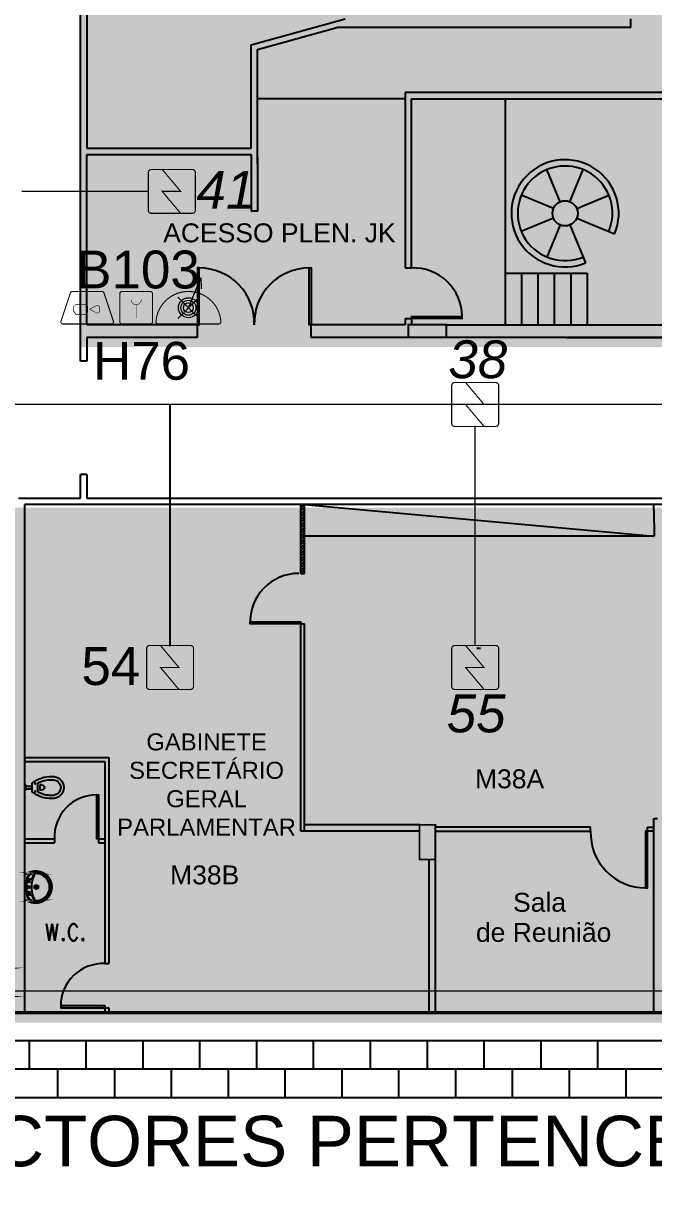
# Model space of a CAD drawing. Header units: metres. Extents: x -331 to 2982, y 362 to 2539.
# Drawn here: x 827.64 to 837.62, y 903.4 to 921.77 of the extents above; entities that cross this region are included whole.
import ezdxf
from ezdxf.enums import TextEntityAlignment as Align

# ---------------------------------------------------------------- set-up
doc = ezdxf.new("R2010")
doc.units = ezdxf.units.M
doc.layers.get('0').update_dxf_attribs({"color": 251})
for name, color, linetype in [('72_EGR_BASE_PRIMITIVE', 7, 'Continuous'), ('CX', 251, 'Continuous'), ('DET. FUMAÇA', 1, 'Continuous'), ('Div', 251, 'Continuous'), ('Pis', 251, 'Continuous')]:
    doc.layers.add(name, color=color, linetype=linetype)
doc.layers.add('_salas', color=251, linetype='Continuous', plot=False)
doc.styles.add('ALESP2', font='ROMANS.SHX', dxfattribs={"width": 0.65, "height": 0.4})
doc.styles.add('ARIAL', font='arial.ttf')
doc.styles.get("Standard").update_dxf_attribs({"font": 'arial.ttf', "height": 0.3})
doc.styles.add('X3G_ENTITY_141698AF', font='arial.ttf', dxfattribs={"height": 0.6})
doc.styles.add('X3G_ENTITY_14169927', font='arial.ttf', dxfattribs={"height": 0.6})
doc.styles.add('X3G_ENTITY_1416994B', font='arial.ttf', dxfattribs={"height": 0.6})
doc.styles.add('X3G_ENTITY_1416B6BA', font='arial.ttf', dxfattribs={"height": 0.6})
doc.styles.add('X3G_ENTITY_142075DD', font='arial.ttf', dxfattribs={"height": 0.3})
doc.styles.add('X3G_ENTITY_142104CC', font='arial.ttf', dxfattribs={"height": 0.6})
doc.styles.add('X3G_ENTITY_14228DE6', font='arial.ttf', dxfattribs={"height": 0.6})
pattern_1 = [(45, (70.16357306365512, 506.1215860608975), (-0.02245064030267288, 0.02245064030267288), [])]

# ---------------------------------------------------------------- blocks, each defined once
blk = doc.blocks.new('Detector de fumaça')
at = {"layer": 'DET. FUMAÇA', "linetype": 'Continuous', "lineweight": 15, "const_width": 0.01870277497772515}
blk.add_lwpolyline([(774.59948291868, 539.8157648447526), (775.2490596285452, 539.8157648447526, -0.414213562373095), (775.2958165659895, 539.7690079073084), (775.2958165659895, 539.1669315525518, -0.414213562373095), (775.2490596285452, 539.1201746151075), (774.59948291868, 539.1201746151075, -0.414213562373095), (774.5527259812357, 539.1669315525518), (774.5527259812357, 539.7690079073084, -0.414213562373095)], format="xyb", close=True, dxfattribs=at)
blk.add_lwpolyline([(774.7729620717275, 539.8157648447526), (775.0644559117889, 539.46796972993), (774.7729620717275, 539.46796972993), (775.0644559117889, 539.1201746151075)], dxfattribs=at)
blk = doc.blocks.new('WEW')
at = {"color": 1, "lineweight": 0, "true_color": 0xe60000}
for p, q in [((1781.244058351585, 994.0054447120629), (1781.439250093025, 994.4815067582979)), ((1781.439250093025, 994.4815067582979), (1781.307645081665, 994.3597140754018)), ((1781.439250093025, 994.4815067582979), (1781.447474959226, 994.302381974424)), ((1781.074639723589, 994.1748633400589), (1781.413476979581, 993.8360260840664)), ((1781.413476979581, 994.1748633400584), (1781.074639723589, 993.8360260840664))]:
    blk.add_line(p, q, dxfattribs=at)
at = {"color": 1, "true_color": 0xe60000, "const_width": 0.01719509600299768}
for points in [[(1779.259071833538, 993.7473526965271), (1780.02339894841, 993.7473526965271, 0.5119182938526288), (1780.056024349183, 993.7926180221241), (1779.907000183824, 994.239690518202, 0.3228228060550418), (1779.874374783051, 994.2632055766169), (1779.408095998897, 994.2632055766169, 0.3228228060552482), (1779.375470598124, 994.239690518202), (1779.226446432765, 993.7926180221241, 0.5119182938524135)], [(1780.193442345628, 994.2632055766169), (1780.640514841706, 994.2632055766169, -0.414213562373095), (1780.674905033712, 994.2288153846109), (1780.674905033712, 993.781742888533, -0.414213562373095), (1780.640514841706, 993.7473526965271), (1780.193442345628, 993.7473526965271, -0.414213562373095), (1780.159052153622, 993.781742888533), (1780.159052153622, 994.2288153846109, -0.414213562373095)], [(1780.763825455262, 993.7475182720175), (1781.724291247904, 993.7475182720175, 0.4353107658729382), (1781.758593597641, 993.7843649063095, 0.9309493362536452), (1780.729523105524, 993.78436490631, 0.4353107658789753)]]:
    blk.add_lwpolyline(points, format="xyb", close=True, dxfattribs=at)
at = {"color": 1, "true_color": 0xe60000, "const_width": 0.008597548001498838}
for points in [[(1779.462692778066, 994.0599573185639), (1779.617256824809, 994.0599573185641), (1779.651647016815, 994.0255671265581), (1779.651647016814, 993.9361816424857), (1779.617256824808, 993.9017914504798), (1779.462692778067, 993.9017914504798), (1779.428302586061, 993.9361816424857), (1779.42830258606, 994.0255671265579)], [(1779.832264668318, 993.9361816424855), (1779.832264668318, 994.0255671265586), (1779.8016962579, 994.0442011264258), (1779.678836761142, 993.9808743845219), (1779.8016962579, 993.917547642618)]]:
    blk.add_lwpolyline(points, close=True, dxfattribs=at)
for points in [[(1780.336029158255, 994.1350885802071), (1780.338049993509, 994.117166943729), (1780.344365115822, 994.0989928898357), (1780.351185446949, 994.0881389409826), (1780.365331318015, 994.0727414786561), (1780.373162042483, 994.0671882955221), (1780.385539694845, 994.0603730144587), (1780.397159497558, 994.0568391706461), (1780.413073587328, 994.0548198313247), (1780.421409544896, 994.0548198313247), (1780.431261128904, 994.0560819184007), (1780.449861303415, 994.0615455393163), (1780.464482803699, 994.0698767141055), (1780.477493721696, 994.0816463422157), (1780.487704267944, 994.0962795844166), (1780.493996586282, 994.1102881051825), (1780.496860415737, 994.1223690846443), (1780.497607045538, 994.1296433123828), (1780.497793702989, 994.135674088325)], [(1780.416978593668, 993.8365099637556), (1780.416978593668, 994.0545811760148)]]:
    blk.add_lwpolyline(points, dxfattribs=at)
at = {"color": 1, "lineweight": 0, "true_color": 0xe60000}
for radius in [0.15786673427384, 0.1190594061215832, 0.0773527752583614]:
    blk.add_circle((1781.244058351585, 994.0054447120626), radius, dxfattribs=at)
blk = doc.blocks.new('VASO-SAN')
for p, q in [((302.3511564595037, 172.4645276176708), (302.3804829001634, 172.4645276176708)), ((302.3804829001634, 172.4645276176708), (302.3804829001754, 172.382841068563)), ((302.4113947300152, 172.3536843433588), (302.4113947300152, 172.4936843424353)), ((302.4991825520949, 172.3536843424418), (302.4991825520949, 172.4936843433726)), ((302.5991825520949, 172.4436843433685), (302.4991825520949, 172.4436843433685)), ((302.5991825520949, 172.4436843433685), (302.5991825520949, 172.4546559305439)), ((302.5991825520949, 172.4036843433685), (302.5991825520949, 172.4436843433685)), ((302.6191825520949, 172.4640037223362), (302.6085303438872, 172.4640037223362)), ((302.6191825520949, 172.4236843433685), (302.6191825520949, 172.4640037223362)), ((302.3511564595037, 172.382841068563), (302.3804829001754, 172.382841068563)), ((302.5991825520949, 172.4036843433685), (302.4991825520949, 172.4036843433685)), ((302.5991825520949, 172.4036843433685), (302.5991825520949, 172.3927127561931)), ((302.6191825520949, 172.3833649644008), (302.6085303438872, 172.3833649644008)), ((302.6191825520949, 172.4236843433685), (302.6191825520949, 172.3833649644008))]:
    blk.add_line(p, q)
for centre in [(302.4529002042513, 172.4856264043932), (302.4529002042513, 172.3617422814212)]:
    blk.add_circle(centre, 0.0070651271446422)
for centre, radius, start, end in [((302.177941340428, 172.4199280401532), 0.1787982500381176, 86.68113411807168, 178.7962065859109), ((302.177941340428, 172.4199280401532), 0.1287982500381176, 86.68113411807168, 178.7962065859109), ((302.2050164807387, 172.1343106671568), 0.4644169642584563, 50.69788767013418, 92.06371201049879), ((302.2050164807387, 172.1343106671568), 0.4144169642584563, 60.13245399021499, 92.06371201049879), ((302.3486691906127, 172.4216362835805), 0.042963391935291, 86.68113411807168, 178.7962065859109), ((302.6085303438872, 172.4546559305439), 0.0093477917922655, 90, 180), ((302.177941340428, 172.4274406456611), 0.1787982500381176, 181.203793414089, 273.3188658819283), ((302.177941340428, 172.4274406456611), 0.1287982500381176, 181.203793414089, 273.3188658819283), ((302.2050164807387, 172.7130580186575), 0.4644169642584563, 267.9362879895013, 309.3021123298757), ((302.2050164807387, 172.7130580186575), 0.4144169642584563, 267.9362879895013, 299.8675460083891), ((302.3486691906127, 172.4257324026534), 0.042963391935291, 181.203793414089, 273.3188658819283), ((302.6085303438872, 172.3927127561931), 0.0093477917922655, 180, 270)]:
    blk.add_arc(centre, radius, start, end)

msp = doc.modelspace()

# ---------------------------------------------------------------- hatches: boundary and pattern name
at = {"layer": '_salas', "transparency": 33554559}
h = msp.add_hatch(color=256, dxfattribs=at)
h.dxf.hatch_style = 1
h.paths.add_polyline_path([(875.3713321432031, 941.383304745507), (874.471332143203, 941.383304745507), (874.471332143203, 941.7333047455071), (874.3713321432031, 941.7333047455071), (874.3713321432031, 940.9547542646538), (870.1713321432032, 940.9547542646538), (870.1713321432032, 941.7333047455071), (869.8713321432031, 941.7333047455071), (869.8713321432031, 941.1333047455067), (828.9213321432032, 941.133304745507), (828.9213321432032, 940.9333047455069), (829.1313321432033, 940.9333047455069), (829.1313321432033, 938.2333047455071), (828.5313321432029, 938.2333047455071), (828.5313321432029, 916.633304745507), (875.3713321432031, 916.633304745507)])
h = msp.add_hatch(color=256, dxfattribs=at)
h.dxf.hatch_style = 1
h.paths.add_polyline_path([(870.1561862654532, 914.0861352076514), (825.9811862654531, 914.0861352076514), (825.9811862654531, 926.767788540381), (825.7311862654531, 926.767788540381), (825.7311862654531, 919.7861352076515), (819.706186265453, 919.7861352076515), (819.706186265453, 919.9361352076514), (819.5061862654527, 919.9361352076514), (819.5061862654527, 904.1361352076515), (819.706186265453, 904.1361352076515), (819.706186265453, 905.9261352076514), (875.3561862654531, 905.9261352076514), (875.3561862654531, 909.3915764336072), (874.1311862654527, 909.3915764336072), (874.1311862654527, 910.2861352076515), (874.4811862654531, 910.2861352076515), (874.4811862654531, 910.3861352076515), (870.9311862654529, 910.3861352076515), (870.9311862654529, 910.2861352076515), (871.2811862654532, 910.2861352076515), (871.2811862654532, 909.3915764336072), (870.1561862654532, 909.3915764336072)])
at = {"layer": 'Div', "lineweight": 0}
h = msp.add_hatch(dxfattribs=at)
h.set_pattern_fill('ANSI31', color=256, scale=0.01, style=0)
h.set_pattern_definition(pattern_1)
h.paths.add_polyline_path([(832.0936070579007, 914.1361352075187), (832.0336070579003, 914.1361352075187), (832.0336070579003, 913.0461352075185), (832.0936070579007, 913.0461352075188)])
at = {"layer": 'Pis'}
h = msp.add_hatch(dxfattribs=at)
h.set_pattern_fill('ANSI31', color=256, scale=0.01, style=0)
h.set_pattern_definition(pattern_1)
h.paths.add_polyline_path([(832.0936070579007, 914.1361352075187), (832.0336070579003, 914.1361352075187), (832.0336070579003, 913.0461352075185), (832.0936070579007, 913.0461352075188)])

# ---------------------------------------------------------------- linework, layer by layer
at = {"lineweight": 0}
msp.add_lwpolyline([(876.5386141853148, 968.1961352076514), (895.2486070577627, 968.1961352076514), (895.2486070577627, 906.0761352076515), (819.7386070577629, 906.0761352076515)], dxfattribs=at)
at = {"layer": '72_EGR_BASE_PRIMITIVE', "color": 251, "true_color": 0x5f5f5f}
msp.add_polyline3d([(831.3486328125, 918.7861328125, 0), (831.2485961914062, 918.7861328125, 6.125476335976164e-18)], dxfattribs=at)
at = {"layer": '72_EGR_BASE_PRIMITIVE', "color": 150, "true_color": 0x007fff}
msp.add_polyline3d([(829.9652709960938, 911.892822265625, 0), (829.9652709960938, 915.7227172851562, 2.345145975047295e-16)], dxfattribs=at)
at = {"layer": 'CX', "ltscale": 8}
for points in [[(830.3986070579003, 916.9861352075186), (830.4286070579003, 916.9861352075186), (830.4286070579003, 917.8861352075186), (830.3986070579003, 917.8861352075186)], [(832.1986070579001, 916.9861352075186), (832.1686070579001, 916.9861352075186), (832.1686070579001, 917.8861352075186), (832.1986070579001, 917.8861352075186)], [(832.0336070579001, 912.2761352075186), (832.0336070579001, 912.2461352075186), (831.2336070579001, 912.2461352075186), (831.2336070579001, 912.2761352075186)], [(828.8336070579003, 908.8361352075185), (828.8036070579003, 908.8361352075185), (828.8036070579003, 909.5361352075186), (828.8336070579003, 909.5361352075186)], [(837.5236070579016, 908.9611352075185), (837.4936070579016, 908.9611352075185), (837.4936070579016, 908.0611352075185), (837.5236070579016, 908.0611352075185)], [(828.9336070579006, 906.1608193024706), (828.9336070579006, 906.1908193024706), (828.2336070579006, 906.1908193024706), (828.2336070579006, 906.1608193024706)]]:
    msp.add_lwpolyline(points, close=True, dxfattribs=at)
at = {"layer": 'CX', "color": 251, "ltscale": 8, "true_color": 0x606060}
for centre, radius, start, end in [((830.4286070579002, 917.0156352075185), 0.8705000000001633, 358.0579561378504, 89.99999999999251), ((832.1686070579002, 917.0156352075185), 0.8705000000001633, 90.00000000000747, 181.9420438621496), ((832.0036070579001, 912.2755727075186), 0.7705624999999969, 90, 182.189381183704), ((828.8036070579003, 908.8654923503757), 0.6706428571428518, 90, 182.5089032453659), ((837.4936070579017, 908.9316352075186), 0.8705000000001633, 178.0579561378503, 269.999999999987), ((828.9042499150435, 906.1908193024706), 0.6706428571428518, 87.49109675463407, 180)]:
    msp.add_arc(centre, radius, start, end, dxfattribs=at)
at = {"layer": 'Div', "color": 150, "linetype": 'Continuous', "lineweight": 0}
for p, q in [((829.6213535196107, 919.099885224965), (827.6177969427749, 919.0998852249647)), ((873.9333002615928, 915.7226928948492), (827.2518139322524, 915.7226928948492)), ((834.7958317834286, 911.9021715866903), (834.7958317834286, 915.3869182899566))]:
    msp.add_line(p, q, dxfattribs=at)
at = {"layer": 'Div', "lineweight": 0}
for p, q in [((832.0336070579001, 913.0461352075185), (832.0336070579001, 914.1361352075185)), ((832.0936070579005, 913.0461352075185), (832.0936070579005, 914.1361352075185)), ((837.6236070579002, 914.0461352075183), (837.6236070579002, 914.1361352075185)), ((832.0336070579001, 913.0461352075185), (832.0936070579005, 913.0461352075185)), ((832.0336070579001, 912.2461352075186), (832.0936070579005, 912.2461352075186)), ((832.0336070579001, 908.9611352075183), (832.0336070579001, 912.2461352075186)), ((832.0936070579005, 908.9611352075187), (832.0936070579005, 912.2461352075186)), ((834.8795662390648, 911.8561352075556), (834.8195662390644, 911.8561352075556)), ((827.6636070579002, 910.1261352075187), (828.9936070579001, 910.1261352075187)), ((827.6636070579002, 910.1261352075187), (828.9936070579001, 910.1261352075187)), ((828.9936070579001, 910.1261352075187), (828.9936070579006, 906.8608193024704)), ((828.9936070579001, 910.1261352075187), (828.9936070579006, 906.8608193024704)), ((827.6636070579002, 910.0661352075188), (828.9336070579006, 910.0661352075188)), ((827.6636070579002, 910.0661352075188), (828.9336070579006, 910.0661352075188)), ((828.9336070579006, 910.0661352075188), (828.9336070579006, 906.8608193024704)), ((828.9336070579006, 910.0661352075188), (828.9336070579002, 908.8361352075185)), ((837.6236070579016, 906.0961352075553), (837.6236070579016, 909.161135207519)), ((827.6636070579002, 908.8361352075185), (828.1336070579005, 908.8361352075185)), ((828.1336070579005, 908.8361352075185), (828.1336070579005, 908.7761352075186)), ((828.8336070579003, 908.8361352075185), (828.9336070579002, 908.8361352075185)), ((828.8336070579003, 908.8361352075185), (828.8336070579003, 908.7761352075186)), ((827.6636070579002, 908.7761352075186), (828.1336070579005, 908.7761352075186)), ((828.8336070579003, 908.7761352075186), (828.9336070579002, 908.7761352075186)), ((828.9336070579002, 908.7761352075186), (828.9336070579006, 906.8608193024704)), ((828.9336070579006, 906.8608193024704), (828.9936070579001, 906.8608193024704)), ((828.9336070579006, 906.1908193024703), (828.9336070579006, 906.0961352075187)), ((828.9336070579002, 906.1908193024703), (828.9336070579002, 906.0961352075185)), ((828.9336070579006, 906.1608193024706), (828.9936070579001, 906.1608193024706)), ((828.9936070579006, 906.1608193024706), (828.9936070579001, 906.0961352075185)), ((828.9936070579006, 906.1608193024706), (828.9936070579001, 906.0961352075185))]:
    msp.add_line(p, q, dxfattribs=at)
at = {"layer": 'Div', "color": 230, "linetype": 'Continuous', "lineweight": 0}
msp.add_line((823.4391925534851, 906.4313035927139), (897.6570309252875, 906.4313035927139), dxfattribs=at)
at = {"layer": 'Pis'}
for p, q in [((828.5486070579004, 919.5861352075185), (828.5486070579004, 923.1861352075186)), ((828.6486070579003, 923.1861352075186), (828.6486070579003, 919.7861352075186)), ((831.2486070579002, 921.4241708036075), (832.7362562942462, 921.8361352075187)), ((831.3486070579006, 921.3480996114297), (832.6054022660005, 921.6961352075186)), ((837.2586070579005, 921.6961352075186), (832.6054022660005, 921.6961352075186)), ((837.2586070579005, 921.6961352075186), (837.2586070579005, 921.8361352075187)), ((831.2486070579002, 919.7861352075186), (831.2486070579002, 921.4241708036075)), ((831.3486070579006, 919.5361352075186), (831.3486070579006, 921.3480996114297)), ((833.6886070579003, 920.566135207519), (831.3486070579006, 920.566135207519)), ((837.8386070579004, 920.6661352075189), (833.6886070579003, 920.6661352075189)), ((837.8386070579004, 920.6661352075189), (833.6886070579003, 920.6661352075189)), ((833.6886070579003, 920.6661352075189), (833.6886070579003, 917.8861352075185)), ((833.7886070579002, 917.8861352075185), (833.7886070579002, 920.566135207519)), ((833.7886070579002, 920.566135207519), (837.7570979110903, 920.566135207519)), ((835.2686070579007, 920.566135207519), (835.2686070579007, 916.9861352075184)), ((828.6486070579003, 919.7861352075186), (831.2486070579002, 919.7861352075186)), ((828.6486070579003, 916.9861352075186), (828.6486070579003, 919.6861352075186)), ((828.6486070579003, 919.6861352075186), (831.2486070579002, 919.6861352075186)), ((831.2486070579002, 919.6861352075186), (831.2486070579002, 918.7861352075186)), ((833.6886070579003, 919.7861352075186), (833.6886070579003, 917.8861352075185)), ((833.7886070579002, 917.8861352075185), (833.7886070579002, 919.6861352075186)), ((828.5486070579004, 916.7861352075186), (828.5486070579004, 919.5861352075185)), ((831.3486070579006, 919.6361352075185), (831.3486070579006, 918.7861352075186)), ((836.142070371427, 918.9370636862564), (835.9315944836267, 919.4451974291376)), ((836.295143744373, 918.9370636862564), (836.5056196321743, 919.4451974291376)), ((836.0338311513983, 918.8288244662269), (835.5256974085169, 919.0393003540278)), ((836.4033829644027, 918.8288244662269), (836.9115167072837, 919.0393003540278)), ((836.0338311513983, 918.675751093281), (835.5256974085169, 918.4652752054801)), ((836.142070371427, 918.5675118732518), (835.9315944836267, 918.0593781303708)), ((836.295143744373, 918.5675118732518), (836.5438879754106, 917.9669901771194)), ((836.4033829644027, 918.675751093281), (837.0039046605348, 918.4270068622438)), ((833.6886070579003, 917.8861352075185), (833.7886070579002, 917.8861352075185)), ((833.6886070579003, 917.8861352075185), (833.7886070579002, 917.8861352075185)), ((833.6886070579003, 917.8861352075185), (833.7886070579002, 917.8861352075185)), ((835.2686070579007, 917.8061352075185), (836.5686070579004, 917.8061352075185)), ((835.5286070579004, 917.8061352075185), (835.5286070579004, 916.9861352075184)), ((835.7886070579002, 917.8061352075185), (835.7886070579002, 916.9861352075184)), ((836.0486070579004, 917.8061352075185), (836.0486070579004, 916.9861352075184)), ((836.3086070579006, 917.8061352075185), (836.3086070579006, 916.9861352075184)), ((836.5686070579004, 917.8061352075185), (836.5686070579004, 916.9861352075184)), ((833.6886070579003, 917.0861352075187), (833.7886070579002, 917.0861352075187)), ((833.6886070579003, 917.0861352075187), (833.6886070579003, 916.9861352075184)), ((833.7886070579002, 917.0861352075187), (833.7886070579002, 916.9861352075184)), ((830.3986070579003, 916.9861352075186), (828.6486070579003, 916.9861352075186)), ((830.3986070579003, 916.7861352075186), (830.3986070579003, 916.9861352075186)), ((833.6886070579003, 916.9861352075184), (832.1986070579001, 916.9861352075186)), ((832.1986070579001, 916.7861352075186), (832.1986070579001, 916.9861352075186)), ((834.3386070579004, 916.9861352075184), (838.4941567346204, 916.9861352075184)), ((828.5486070579004, 916.4111352075186), (828.5486070579004, 916.7861352075186)), ((828.6486070579003, 916.7861352075186), (828.6486070579003, 916.4111352075186)), ((830.3986070579003, 916.7861352075186), (828.6486070579003, 916.7861352075186)), ((833.7386070579, 916.7861352075186), (832.1986070579001, 916.7861352075186)), ((840.9386070579003, 916.7861352075186), (834.3386070579004, 916.7861352075186)), ((836.2386070579, 916.7861352075186), (850.1386070579006, 916.7861352075186)), ((828.6486070579003, 916.4111352075186), (828.5486070579004, 916.4111352075186)), ((828.5486070579004, 914.2361352075184), (828.5486070579004, 914.6111352075184)), ((828.6486070579003, 914.6111352075184), (828.5486070579004, 914.6111352075184)), ((828.6486070579003, 914.6111352075184), (828.6486070579003, 914.2361352075184)), ((827.5636070579003, 914.2361352075184), (828.5486070579004, 914.2361352075184)), ((828.6486070579003, 914.2361352075184), (838.0486070579004, 914.2361352075186)), ((827.6636070579002, 906.0961352075185), (827.6636070579002, 914.1361352075185)), ((838.0486070579004, 914.1361352075185), (827.6636070579002, 914.1361352075185)), ((832.0336070579001, 913.0461352075185), (832.0336070579001, 914.1361352075185)), ((832.0936070579005, 913.0461352075185), (832.0936070579005, 914.1361352075185)), ((832.0936070579005, 914.1361352075185), (837.6236070579012, 913.6361352075185)), ((832.0936070579005, 913.6161352075185), (832.0936070579005, 914.0461352075183)), ((837.6236070579002, 914.0461352075183), (837.6236070579002, 914.1361352075185)), ((837.6236070579002, 914.0461352075183), (837.6271943680356, 913.6358108575968)), ((837.6236070579012, 913.6361352075185), (832.0936070579005, 913.6361352075185)), ((832.0336070579001, 913.0461352075185), (832.0936070579005, 913.0461352075185)), ((832.0336070579001, 912.2461352075186), (832.0936070579005, 912.2461352075186)), ((832.0336070579001, 908.9611352075183), (832.0336070579001, 912.2461352075186)), ((832.0936070579005, 908.9611352075187), (832.0936070579005, 912.2461352075186)), ((834.8795662390648, 911.8561352075556), (834.8195662390644, 911.8561352075556)), ((827.6636070579002, 910.1261352075187), (828.9936070579001, 910.1261352075187)), ((827.6636070579002, 910.1261352075187), (828.9936070579001, 910.1261352075187)), ((828.9936070579001, 910.1261352075187), (828.9936070579006, 906.8608193024704)), ((828.9936070579001, 910.1261352075187), (828.9936070579006, 906.8608193024704)), ((827.6636070579002, 910.0661352075188), (828.9336070579006, 910.0661352075188)), ((827.6636070579002, 910.0661352075188), (828.9336070579006, 910.0661352075188)), ((828.9336070579006, 910.0661352075188), (828.9336070579006, 906.8608193024704)), ((828.9336070579006, 910.0661352075188), (828.9336070579002, 908.8361352075185)), ((833.9136070579002, 909.0611352075186), (832.0936070579005, 909.0611352075186)), ((836.6236070579016, 909.0211352075185), (834.1636070579002, 909.0211352075185)), ((836.6236070579016, 908.9611352075185), (836.6236070579016, 909.0211352075185)), ((837.5236070579016, 908.9611352075185), (837.5236070579016, 909.0211352075185)), ((837.5236070579016, 909.0211352075185), (837.6236070579016, 909.0211352075185)), ((837.6236070579016, 909.161135207519), (837.6836070579016, 909.161135207519)), ((837.6236070579016, 906.0961352075553), (837.6236070579016, 909.161135207519)), ((837.6236070579016, 908.9611352075185), (837.6236070579016, 909.0211352075185)), ((827.6636070579002, 908.8361352075185), (828.1336070579005, 908.8361352075185)), ((828.1336070579005, 908.8361352075185), (828.1336070579005, 908.7761352075186)), ((828.8336070579003, 908.8361352075185), (828.9336070579002, 908.8361352075185)), ((828.8336070579003, 908.8361352075185), (828.8336070579003, 908.7761352075186)), ((832.0936070579005, 908.9611352075185), (832.0336070579001, 908.9611352075185)), ((833.9136070579002, 908.9611352075185), (832.0936070579005, 908.9611352075185)), ((834.1636070579002, 908.9611352075185), (836.6236070579016, 908.9611352075215)), ((837.6236070579016, 908.9611352075185), (837.5236070579016, 908.9611352075185)), ((827.6636070579002, 908.7761352075186), (828.1336070579005, 908.7761352075186)), ((828.8336070579003, 908.7761352075186), (828.9336070579002, 908.7761352075186)), ((828.9336070579002, 908.7761352075186), (828.9336070579006, 906.8608193024704)), ((834.0636070579008, 908.5111352075185), (834.0636070579008, 906.0961352075185)), ((834.1636070579002, 908.5111352075185), (834.1636070579002, 906.0961352075185)), ((827.6685852121695, 907.8841469799002), (827.6685852121695, 908.264322235126)), ((828.9336070579006, 906.8608193024704), (828.9936070579001, 906.8608193024704)), ((819.7386070579, 906.0961352075185), (895.2286070579003, 906.0961352075185)), ((819.7386070579, 906.0761352075185), (895.2486070579002, 906.0761352075185)), ((828.9336070579006, 906.1908193024703), (828.9336070579006, 906.0961352075187)), ((828.9336070579002, 906.1908193024703), (828.9336070579002, 906.0961352075185)), ((828.9336070579006, 906.1608193024706), (828.9936070579001, 906.1608193024706)), ((828.9936070579006, 906.1608193024706), (828.9936070579001, 906.0961352075185)), ((828.9936070579006, 906.1608193024706), (828.9936070579001, 906.0961352075185)), ((895.6886070579003, 905.6361352075185), (819.7386070579, 905.6361352075185)), ((827.7386070579, 905.1861352075186), (827.7386070579, 905.6361352075185)), ((828.1886070579003, 905.6361352075185), (828.1886070579003, 905.6361352075185)), ((828.6386070579006, 905.1861352075186), (828.6386070579006, 905.6361352075185)), ((829.0886070579004, 905.6361352075185), (829.0886070579004, 905.6361352075185)), ((829.5386070579002, 905.1861352075186), (829.5386070579002, 905.6361352075185)), ((829.9886070579, 905.6361352075185), (829.9886070579, 905.6361352075185)), ((830.4386070579003, 905.1861352075186), (830.4386070579003, 905.6361352075185)), ((830.8886070579006, 905.6361352075185), (830.8886070579006, 905.6361352075185)), ((831.3386070579004, 905.1861352075186), (831.3386070579004, 905.6361352075185)), ((831.7886070579002, 905.6361352075185), (831.7886070579002, 905.6361352075185)), ((832.2386070579, 905.1861352075186), (832.2386070579, 905.6361352075185)), ((832.6886070579003, 905.6361352075185), (832.6886070579003, 905.6361352075185)), ((833.1386070579006, 905.1861352075186), (833.1386070579006, 905.6361352075185)), ((833.5886070579004, 905.6361352075185), (833.5886070579004, 905.6361352075185)), ((834.0386070579002, 905.1861352075186), (834.0386070579002, 905.6361352075185)), ((834.4886070579, 905.6361352075185), (834.4886070579, 905.6361352075185)), ((834.9386070579003, 905.1861352075186), (834.9386070579003, 905.6361352075185)), ((835.3886070579006, 905.6361352075185), (835.3886070579006, 905.6361352075185)), ((835.8386070579004, 905.1861352075186), (835.8386070579004, 905.6361352075185)), ((836.2886070579002, 905.6361352075185), (836.2886070579002, 905.6361352075185)), ((836.7386070579, 905.1861352075186), (836.7386070579, 905.6361352075185)), ((837.1886070579003, 905.6361352075185), (837.1886070579003, 905.6361352075185)), ((895.6886070579003, 905.1861352075186), (819.7386070579, 905.1861352075186)), ((828.1886070579003, 904.7361352075186), (828.1886070579003, 905.1861352075186)), ((829.0886070579004, 904.7361352075186), (829.0886070579004, 905.1861352075186)), ((829.9886070579, 904.7361352075186), (829.9886070579, 905.1861352075186)), ((830.8886070579006, 904.7361352075186), (830.8886070579006, 905.1861352075186)), ((831.7886070579002, 904.7361352075186), (831.7886070579002, 905.1861352075186)), ((832.6886070579003, 904.7361352075186), (832.6886070579003, 905.1861352075186)), ((833.5886070579004, 904.7361352075186), (833.5886070579004, 905.1861352075186)), ((834.4886070579, 904.7361352075186), (834.4886070579, 905.1861352075186)), ((835.3886070579006, 904.7361352075186), (835.3886070579006, 905.1861352075186)), ((836.2886070579002, 904.7361352075186), (836.2886070579002, 905.1861352075186)), ((837.1886070579003, 904.7361352075186), (837.1886070579003, 905.1861352075186)), ((896.1386070579006, 904.7361352075186), (819.7386070579, 904.7361352075186))]:
    msp.add_line(p, q, dxfattribs=at)
at = {"layer": 'Pis', "const_width": 0.03}
for points in [[(876.5386141853148, 968.1961352076514), (895.2486070577627, 968.1961352076514), (895.2486070577627, 906.0761352076515), (819.7386070577629, 906.0761352076515)], [(827.8295304857234, 908.2835296957558), (827.8295304857234, 908.2835296957558), (827.8295304857234, 908.2841920219844), (827.8295304857234, 908.284854348213), (827.8301928119517, 908.284854348213), (827.8301928119517, 908.2855166744416), (827.8301928119517, 908.2855166744416), (827.8328421168658, 908.2881659793561), (827.8354914217803, 908.290152958042), (827.8388030529236, 908.2908152842706), (827.8421146840669, 908.2908152842706), (827.8421146840669, 908.2908152842706), (827.8361537480091, 908.2914776104992), (827.8301928119517, 908.2921399367278), (827.8235695496655, 908.2928022629565), (827.8176086136077, 908.2928022629565), (827.8116476775504, 908.2928022629565), (827.8050244152641, 908.2921399367278), (827.7990634792068, 908.2914776104992), (827.7931025431494, 908.290152958042), (827.7931025431494, 908.290152958042), (827.7838299759483, 908.2875036531275), (827.774557408748, 908.2841920219844), (827.7652848415473, 908.2802180646129), (827.7566746005755, 908.2755817810123), (827.748726685832, 908.2702831711833), (827.7414410973174, 908.2636599088974), (827.7348178350308, 908.2570366466111), (827.728194572745, 908.2490887318677), (827.728194572745, 908.2490887318677), (827.7242206153728, 908.243790122039), (827.7202466580015, 908.2378291859811), (827.7162727006294, 908.2312059236951), (827.7136233957149, 908.2252449876376), (827.7109740908004, 908.2186217253513), (827.7083247858859, 908.2119984630651), (827.7063378072003, 908.2047128745505), (827.7050131547435, 908.1980896122643), (827.7050131547435, 908.1980896122643), (827.7036885022858, 908.1901416975209), (827.7030261760574, 908.1828561090063), (827.7017015236001, 908.1749081942628), (827.7010391973713, 908.1669602795193), (827.7003768711429, 908.1596746910045), (827.6997145449145, 908.1517267762613), (827.6990522186857, 908.1444411877462), (827.6983898924568, 908.136493273003), (827.6977275662284, 908.1285453582595), (827.6977275662284, 908.1212597697447), (827.69706524, 908.1133118550013), (827.69706524, 908.105363940258), (827.6964029137712, 908.0974160255146), (827.6964029137712, 908.0901304369997), (827.6964029137712, 908.0821825222563), (827.6964029137712, 908.0742346075131), (827.6964029137712, 908.0742346075131), (827.6964029137712, 908.0662866927696), (827.6964029137712, 908.0583387780264), (827.6964029137712, 908.0510531895113), (827.69706524, 908.0431052747681), (827.69706524, 908.0351573600246), (827.6977275662284, 908.0272094452814), (827.6977275662284, 908.0199238567664), (827.6983898924568, 908.0119759420231), (827.6990522186857, 908.0040280272797), (827.6997145449145, 907.9967424387648), (827.7003768711429, 907.9887945240214), (827.7010391973713, 907.9815089355068), (827.7017015236001, 907.9735610207633), (827.7030261760574, 907.9656131060199), (827.7036885022858, 907.9583275175053), (827.7050131547435, 907.9503796027618), (827.7050131547435, 907.9503796027618), (827.7063378072003, 907.9437563404756), (827.7083247858859, 907.9364707519608), (827.7109740908004, 907.9298474896748), (827.7136233957149, 907.9232242273886), (827.7162727006294, 907.917263291331), (827.7202466580015, 907.9113023552734), (827.7242206153728, 907.9053414192158), (827.728194572745, 907.9000428093871), (827.728194572745, 907.9000428093871), (827.7348178350308, 907.8920948946436), (827.7414410973174, 907.8848093061288), (827.748726685832, 907.8788483700712), (827.7566746005755, 907.8728874340138), (827.7652848415473, 907.8682511504132), (827.774557408748, 907.8642771930415), (827.7838299759483, 907.8609655618986), (827.7931025431494, 907.8583162569842), (827.7931025431494, 907.8583162569842), (827.7990634792068, 907.8569916045269), (827.8050244152641, 907.8563292782983), (827.8116476775504, 907.8556669520697), (827.8176086136077, 907.8556669520697), (827.8235695496655, 907.8556669520697), (827.8301928119517, 907.8563292782983), (827.8361537480091, 907.8569916045269), (827.8421146840669, 907.8576539307555), (827.8421146840669, 907.8576539307555), (827.8388030529236, 907.8576539307555), (827.8354914217803, 907.8583162569842), (827.8328421168658, 907.86030323567), (827.8301928119517, 907.8629525405845), (827.8301928119517, 907.8629525405845), (827.8301928119517, 907.8636148668131), (827.8295304857234, 907.8642771930415), (827.8295304857234, 907.8642771930415), (827.8295304857234, 907.8649395192704)], [(827.6685852121695, 908.264322235126), (827.6685852121695, 908.264322235126), (827.6685852121695, 908.2669715400405), (827.6692475383979, 908.2689585187261), (827.6705721908552, 908.2702831711833), (827.6725591695408, 908.2716078236406), (827.6725591695408, 908.2716078236406), (827.6818317367415, 908.2788934121554), (827.6917666301711, 908.2855166744416), (827.702363849829, 908.2914776104992), (827.7122987432581, 908.2974385465568), (827.722895962916, 908.3027371563855), (827.733493182574, 908.3073734399861), (827.7447527284598, 908.3113473973578), (827.7553499481178, 908.3153213547293), (827.7666094940046, 908.3186329858725), (827.7785313661193, 908.3212822907869), (827.7897909120061, 908.3239315957014), (827.8017127841208, 908.3259185743873), (827.8129723300076, 908.3272432268445), (827.8248942021228, 908.3279055530732), (827.836816074238, 908.3279055530732), (827.8487379463527, 908.3279055530732), (827.8487379463527, 908.3279055530732), (827.8739063430403, 908.3259185743873), (827.898412413499, 908.3212822907869), (827.9222561577294, 908.3146590285007), (827.9447752495021, 908.3060487875289), (827.9666320150468, 908.2947892416423), (827.9871641281338, 908.2822050432985), (828.0057092625352, 908.2676338662691), (828.0235920707078, 908.2510757105536), (828.0394879001947, 908.233192902381), (828.053396750995, 908.2139854417512), (828.0659809493391, 908.1927910024353), (828.0759158427686, 908.1709342368911), (828.08452608374, 908.148415145118), (828.0904870197978, 908.1245714008878), (828.0944609771695, 908.0994030042004), (828.0957856296268, 908.0742346075131)], [(828.0772404952254, 908.0742346075131), (828.0772404952254, 908.0742346075131), (828.0759158427686, 908.0980783517432), (828.0726042116253, 908.1205974435163), (828.0666432755675, 908.1431165352892), (828.0593576870529, 908.1643109746049), (828.0494227936238, 908.1841807614635), (828.038163247737, 908.2033882220933), (828.0249167231646, 908.2212710302658), (828.0103455461353, 908.2378291859811), (827.9937873904196, 908.2530626892394), (827.9765669084759, 908.2669715400405), (827.9573594478456, 908.2788934121554), (827.9374896609875, 908.2888283055847), (827.9162952216716, 908.2967762203282), (827.8944384561278, 908.3033994826144), (827.8719193643542, 908.3073734399861), (827.8480756201243, 908.3093604186718), (827.8480756201243, 908.3093604186718), (827.8401277053808, 908.3100227449004), (827.831517464409, 908.3100227449004), (827.8235695496655, 908.3093604186718), (827.8156216349221, 908.3086980924434), (827.8076737201786, 908.3080357662145), (827.7997258054352, 908.3067111137573), (827.7917778906917, 908.3053864613), (827.7838299759483, 908.3040618088428), (827.7838299759483, 908.3040618088428), (827.7758820612048, 908.3020748301572), (827.7679341464618, 908.298763199014), (827.7606485579468, 908.2954515678709), (827.7533629694321, 908.2914776104992), (827.7467397071459, 908.2868413268989), (827.7401164448597, 908.2815427170699), (827.7341555088024, 908.2755817810123), (827.728194572745, 908.2696208449549), (827.728194572745, 908.2696208449549), (827.722895962916, 908.2636599088974), (827.7182596793155, 908.2570366466111), (827.7142857219437, 908.2504133843249), (827.7103117645725, 908.2431277958101), (827.7070001334291, 908.2358422072955), (827.7043508285146, 908.227894292552), (827.702363849829, 908.2199463778086), (827.7010391973713, 908.2119984630651), (827.7010391973713, 908.2119984630651), (827.6997145449145, 908.202063569636), (827.6983898924568, 908.1914663499781), (827.69706524, 908.181531456549), (827.6957405875423, 908.1709342368911), (827.6944159350855, 908.1603370172331), (827.6937536088567, 908.1497397975752), (827.6924289563995, 908.1398049041461), (827.6917666301711, 908.1292076844882), (827.6917666301711, 908.1292076844882), (827.6917666301711, 908.122584422202), (827.6911043039422, 908.1159611599157), (827.6911043039422, 908.1086755714011), (827.6911043039422, 908.1020523091149), (827.6904419777134, 908.0947667206001), (827.6904419777134, 908.0881434583141), (827.6904419777134, 908.0808578697993), (827.6904419777134, 908.0742346075131), (827.6904419777134, 908.0742346075131), (827.6904419777134, 908.0676113452269), (827.6904419777134, 908.060325756712), (827.6904419777134, 908.0537024944258), (827.6911043039422, 908.0470792321398), (827.6911043039422, 908.039793643625), (827.6911043039422, 908.0331703813388), (827.6917666301711, 908.0258847928242), (827.6917666301711, 908.019261530538), (827.6917666301711, 908.019261530538), (827.6924289563995, 908.00866431088), (827.6937536088567, 907.9987294174507), (827.6944159350855, 907.988132197793), (827.6957405875423, 907.977534978135), (827.69706524, 907.9669377584771), (827.6983898924568, 907.957002865048), (827.6997145449145, 907.9464056453901), (827.7010391973713, 907.9364707519608), (827.7010391973713, 907.9364707519608), (827.702363849829, 907.9285228372175), (827.7043508285146, 907.9205749224741), (827.7070001334291, 907.9126270077306), (827.7103117645725, 907.9053414192158), (827.7142857219437, 907.898055830701), (827.7182596793155, 907.891432568415), (827.722895962916, 907.8848093061288), (827.728194572745, 907.8788483700712), (827.728194572745, 907.8788483700712), (827.7341555088024, 907.8728874340138), (827.7401164448597, 907.866926497956), (827.7467397071459, 907.8616278881273), (827.7533629694321, 907.8569916045269), (827.7606485579468, 907.8530176471552), (827.7679341464618, 907.8497060160121), (827.7758820612048, 907.846394384869), (827.7838299759483, 907.8444074061831), (827.7838299759483, 907.8444074061831), (827.7917778906917, 907.8430827537259), (827.7997258054352, 907.8417581012689), (827.8076737201786, 907.8404334488116), (827.8156216349221, 907.8397711225828), (827.8235695496655, 907.8391087963544), (827.831517464409, 907.8384464701255), (827.8401277053808, 907.8384464701255), (827.8480756201243, 907.8391087963544), (827.8480756201243, 907.8391087963544), (827.8719193643542, 907.84109577504), (827.8944384561278, 907.8450697324117), (827.9162952216716, 907.8516929946979), (827.9374896609875, 907.8596409094414), (827.9573594478456, 907.8695758028705), (827.9765669084759, 907.8814976749857), (827.9937873904196, 907.8954065257865), (828.0103455461353, 907.9106400290448), (828.0249167231646, 907.9271981847603), (828.038163247737, 907.9450809929328), (828.0494227936238, 907.9642884535626), (828.0593576870529, 907.9841582404213), (828.0666432755675, 908.0053526797369), (828.0726042116253, 908.0278717715098), (828.0759158427686, 908.0503908632829), (828.0772404952254, 908.0742346075131)], [(827.7129610694865, 908.2252449876376), (827.7129610694865, 908.2252449876376), (827.7122987432581, 908.2199463778086), (827.7129610694865, 908.2153100942085), (827.715610374401, 908.2106738106079), (827.7189220055438, 908.207362179465), (827.7189220055438, 908.207362179465), (827.7195843317727, 908.2066998532362), (827.7202466580015, 908.2066998532362), (827.7209089842299, 908.2066998532362), (827.7215713104583, 908.2060375270078), (827.7215713104583, 908.2060375270078), (827.7255452678305, 908.2047128745505), (827.7301815514306, 908.2033882220933), (827.7348178350308, 908.2027258958647), (827.7394541186309, 908.2014012434074), (827.7440904022314, 908.2007389171788), (827.748726685832, 908.2007389171788), (827.7533629694321, 908.2000765909502), (827.7579992530323, 908.2000765909502), (827.7579992530323, 908.2000765909502), (827.7626355366328, 908.2007389171788), (827.7672718202334, 908.202063569636), (827.7712457776047, 908.2040505483219), (827.7752197349764, 908.2060375270078), (827.7785313661193, 908.2093491581506), (827.7818429972626, 908.212660789294), (827.7838299759483, 908.2166347466655), (827.7858169546344, 908.2212710302658), (827.7858169546344, 908.2212710302658), (827.7884662595488, 908.227894292552), (827.7904532382349, 908.2338552286096), (827.7931025431494, 908.2404784908956), (827.7964141742923, 908.2471017531818), (827.7990634792068, 908.2530626892394), (827.8023751103497, 908.2596859515256), (827.805686741493, 908.2656468875832), (827.8089983726359, 908.2716078236406), (827.8089983726359, 908.2716078236406), (827.810985351322, 908.2742571285551), (827.8129723300076, 908.2762441072412), (827.8149593086932, 908.2788934121554), (827.8176086136077, 908.2802180646129), (827.8202579185222, 908.2815427170699), (827.8235695496655, 908.2828673695271), (827.82621885458, 908.2835296957558), (827.8295304857234, 908.2835296957558)], [(827.8295304857234, 908.2835296957558), (827.8295304857234, 908.2835296957558), (827.8268811808089, 908.279555738384), (827.8242318758944, 908.2755817810123), (827.8222448972083, 908.2716078236406), (827.8202579185222, 908.2669715400405), (827.8202579185222, 908.2669715400405), (827.8142969824648, 908.2557119941539), (827.8089983726359, 908.2444524482673), (827.8043620890353, 908.2325305761524), (827.7997258054352, 908.2212710302658), (827.7957518480639, 908.2093491581506), (827.7917778906917, 908.1974272860357), (827.7884662595488, 908.1855054139205), (827.785154628406, 908.1735835418056), (827.7825053234915, 908.1609993434618), (827.7805183448054, 908.1490774713468), (827.7785313661193, 908.136493273003), (827.7765443874337, 908.1239090746592), (827.7758820612048, 908.1119872025442), (827.774557408748, 908.0994030042004), (827.774557408748, 908.0868188058569), (827.774557408748, 908.0742346075131), (827.774557408748, 908.0742346075131), (827.774557408748, 908.0616504091693), (827.774557408748, 908.0490662108257), (827.7758820612048, 908.0364820124819), (827.7765443874337, 908.0245601403669), (827.7785313661193, 908.0119759420231), (827.7805183448054, 907.9993917436793), (827.7825053234915, 907.9874698715644), (827.785154628406, 907.9748856732206), (827.7884662595488, 907.9629638011054), (827.7917778906917, 907.9510419289904), (827.7957518480639, 907.9391200568753), (827.7997258054352, 907.9271981847603), (827.8043620890353, 907.9159386388737), (827.8089983726359, 907.9040167667588), (827.8142969824648, 907.8927572208722), (827.8202579185222, 907.8814976749857), (827.8202579185222, 907.8814976749857), (827.8222448972083, 907.8768613913853), (827.8242318758944, 907.8728874340138), (827.8268811808089, 907.8689134766421), (827.8295304857234, 907.8649395192704)], [(828.0957856296268, 908.0742346075131), (828.0957856296268, 908.0742346075131), (828.0944609771695, 908.0484038845971), (828.0904870197978, 908.0238978141381), (828.08452608374, 908.000054069908), (828.0759158427686, 907.9768726519064), (828.0659809493391, 907.9550158863622), (828.053396750995, 907.9344837732749), (828.0394879001947, 907.9152763126451), (828.0235920707078, 907.8973935044726), (828.0057092625352, 907.880835348757), (827.9871641281338, 907.8662641717276), (827.9666320150468, 907.8536799733838), (827.9447752495021, 907.8424204274972), (827.9222561577294, 907.8338101865254), (827.898412413499, 907.8271869242392), (827.8739063430403, 907.8225506406388), (827.8487379463527, 907.820563661953), (827.8487379463527, 907.820563661953), (827.836816074238, 907.820563661953), (827.8248942021228, 907.820563661953), (827.8129723300076, 907.8212259881816), (827.8017127841208, 907.8225506406388), (827.7897909120061, 907.8245376193247), (827.7785313661193, 907.8271869242392), (827.7666094940046, 907.8298362291537), (827.7553499481178, 907.8331478602965), (827.7447527284598, 907.8371218176683), (827.733493182574, 907.84109577504), (827.722895962916, 907.8457320586404), (827.7122987432581, 907.8510306684693), (827.702363849829, 907.8569916045269), (827.6917666301711, 907.8629525405845), (827.6818317367415, 907.8695758028705), (827.6725591695408, 907.8768613913853), (827.6725591695408, 907.8768613913853), (827.6705721908552, 907.8781860438426), (827.6692475383979, 907.8795106962998), (827.6685852121695, 907.8814976749857), (827.6685852121695, 907.8841469799002)], [(827.8295304857234, 907.8649395192704), (827.8295304857234, 907.8649395192704), (827.82621885458, 907.8649395192704), (827.8235695496655, 907.8656018454988), (827.8202579185222, 907.866926497956), (827.8176086136077, 907.8682511504132), (827.8149593086932, 907.8695758028705), (827.8129723300076, 907.872225107785), (827.810985351322, 907.8742120864708), (827.8089983726359, 907.8768613913853), (827.8089983726359, 907.8768613913853), (827.805686741493, 907.8828223274429), (827.8023751103497, 907.8887832635005), (827.7990634792068, 907.8954065257865), (827.7964141742923, 907.9013674618443), (827.7931025431494, 907.9079907241303), (827.7904532382349, 907.9146139864165), (827.7884662595488, 907.9205749224741), (827.7858169546344, 907.9271981847603), (827.7858169546344, 907.9271981847603), (827.7838299759483, 907.9318344683604), (827.7818429972626, 907.9358084257321), (827.7785313661193, 907.9391200568753), (827.7752197349764, 907.9424316880184), (827.7712457776047, 907.9444186667042), (827.7672718202334, 907.9464056453901), (827.7626355366328, 907.9477302978473), (827.7579992530323, 907.948392624076), (827.7579992530323, 907.948392624076), (827.7533629694321, 907.948392624076), (827.748726685832, 907.9477302978473), (827.7440904022314, 907.9477302978473), (827.7394541186309, 907.9470679716187), (827.7348178350308, 907.9457433191615), (827.7301815514306, 907.9450809929328), (827.7255452678305, 907.9437563404756), (827.7215713104583, 907.9424316880184), (827.7215713104583, 907.9424316880184), (827.7209089842299, 907.9417693617897), (827.7202466580015, 907.9417693617897), (827.7195843317727, 907.9417693617897), (827.7189220055438, 907.9411070355611), (827.7189220055438, 907.9411070355611), (827.715610374401, 907.937795404418), (827.7129610694865, 907.9331591208177), (827.7122987432581, 907.9285228372175), (827.7129610694865, 907.9238865536172)], [(827.3933892171458, 906.7818920946261), (827.3900775860029, 906.7818920946261), (827.3900775860029, 906.7818920946261), (827.3960385220603, 906.7825544208547)], [(827.3960385220603, 906.3480684148824), (827.3900775860029, 906.348730741111), (827.3900775860029, 906.348730741111), (827.3933892171458, 906.348730741111)]]:
    msp.add_lwpolyline(points, dxfattribs=at)
for points in [[(833.7886070579002, 917.1161352075185), (833.7886070579002, 917.0861352075187), (834.5886070579004, 917.0861352075187), (834.5886070579004, 917.1161352075185)], [(833.7386070579, 916.9861352075186), (834.3386070579004, 916.9861352075186), (834.3386070579004, 916.7861352075186), (833.7386070579, 916.7861352075186)], [(833.9136070579002, 908.5111352075185), (833.9136070579002, 909.0611352075186), (834.1636070579002, 909.0611352075186), (834.1636070579002, 908.5111352075185)], [(833.9136070579002, 908.5111352075185), (833.9136070579002, 909.0611352075186), (834.1636070579002, 909.0611352075186), (834.1636070579002, 908.5111352075185)]]:
    msp.add_lwpolyline(points, close=True, dxfattribs=at)
at = {"layer": 'Pis'}
for centre, radius in [((836.2186070579005, 918.7522877797539), 0.2), ((827.7321685301163, 908.1621007532931), 0.0166384018584), ((827.7321685301163, 908.0742346075131), 0.0166384018584), ((827.8495469691356, 908.0742346075131), 0.03253059595674806), ((827.8495469691356, 908.0742346075131), 0.01589796219915734), ((827.7321685301163, 907.9856977277957), 0.0166384018584)]:
    msp.add_circle(centre, radius, dxfattribs=at)
for centre, radius, start, end in [((836.2186070579005, 918.7522877797539), 0.85, 337.5000000000088, 292.4999999999912), ((836.2186070579005, 918.7522877797539), 0.75, 337.5000000000088, 292.4999999999912), ((833.8180445579005, 917.1161352075185), 0.7705624999999827, 0, 92.18938118368847), ((827.8421146840669, 908.0742346075131), 0.2165806767575426, 270, 90)]:
    msp.add_arc(centre, radius, start, end, dxfattribs=at)

# ---------------------------------------------------------------- block references
at = {"lineweight": 0}
msp.add_blockref('WEW', (-950.9878607707578, -76.74908943703258), dxfattribs=at)
at = {"layer": 'DET. FUMAÇA', "linetype": 'Continuous', "lineweight": 0}
for p in [(55.06862753837504, 379.6319154950349), (59.87156050981594, 376.2547231649191), (55.0409590586836, 372.0864067419377), (59.87156050981594, 372.0864067419377)]:
    msp.add_blockref('Detector de fumaça', p, dxfattribs=at)
at = {"layer": 'Pis', "xscale": -1}
msp.add_blockref('VASO-SAN', (1130.282789609995, 737.2277736409997), dxfattribs=at)

# ---------------------------------------------------------------- texts
at = {"layer": 'Div', "color": 5, "linetype": 'Continuous', "lineweight": 0, "true_color": 0x0000ff, "char_height": 0.6, "attachment_point": 1}
for s, insert, style in [('{\\fArial|b0|i1|c0|p34;41}', (830.3833084127826, 919.4257714788566), 'X3G_ENTITY_1416994B'), ('{\\fArial|b0|i1|c0|p34;38}', (834.3711472739894, 916.7392587851746), 'X3G_ENTITY_14169927'), ('54', (828.5621135118668, 911.8765570889805), 'X3G_ENTITY_142104CC'), ('{\\fArial|b0|i1|c0|p34;55}', (834.3450645789485, 911.1263371636251), 'X3G_ENTITY_141698AF')]:
    msp.add_mtext_dynamic_manual_height_columns(s, width=13.3188035564217, gutter_width=2.5, heights=[0], dxfattribs=dict(at, insert=insert, style=style))
at = {"layer": 'Div', "color": 6, "linetype": 'Continuous', "lineweight": 0, "true_color": 0xff00ff, "insert": (828.479078476901, 918.1618782231009), "char_height": 0.6, "attachment_point": 1, "style": 'X3G_ENTITY_1416B6BA'}
msp.add_mtext_dynamic_manual_height_columns('B103', width=13.3188035564217, gutter_width=2.5, heights=[0], dxfattribs=at)
at = {"layer": 'Div', "color": 96, "linetype": 'Continuous', "lineweight": 0, "true_color": 0x008000, "insert": (828.7443084554578, 916.7153672202043), "char_height": 0.6, "width": 13.3188035564217, "attachment_point": 1, "style": 'X3G_ENTITY_14228DE6'}
msp.add_mtext('H76', dxfattribs=at)
at = {"layer": 'Div', "color": 230, "linetype": 'Continuous', "lineweight": 0, "insert": (824.182876815817, 904.4489878073971), "char_height": 0.8, "attachment_point": 1}
msp.add_mtext_dynamic_manual_height_columns('DETECTORES PERTENCENTES AO LAÇO 5', width=27.20387505224335, gutter_width=2.5, heights=[0], dxfattribs=at)
at = {"layer": 'Pis'}
for s, style, p in [('ACESSO PLEN. JK', 'X3G_ENTITY_142075DD', (831.696802587336, 918.2928664561671)), ('M38A', 'ARIAL', (835.3406346935016, 909.6398267877366)), ('M38B', 'ARIAL', (830.5136127483117, 908.1170904988269)), ('Sala ', 'ARIAL', (835.8732736193282, 907.6827648055689)), ('de Reunião', 'ARIAL', (835.8794790591436, 907.2059966934046))]:
    msp.add_text(s, height=0.3, dxfattribs=dict(at, style=style)).set_placement(p, align=Align.CENTER)
at = {"layer": 'Pis', "style": 'ALESP2', "width": 0.65}
msp.add_text('w.c.', height=0.4, dxfattribs=at).set_placement((828.3081597506784, 907.2241033914088), align=Align.CENTER)
at = {"layer": 'Pis', "insert": (830.5431922104917, 908.8895746746277), "char_height": 0.27, "width": 4.952839843576005, "attachment_point": 8, "style": 'ARIAL'}
msp.add_mtext('GABINETE \\PSECRETÁRIO\\PGERAL\\PPARLAMENTAR', dxfattribs=at)

doc.saveas('drawing.dxf')
